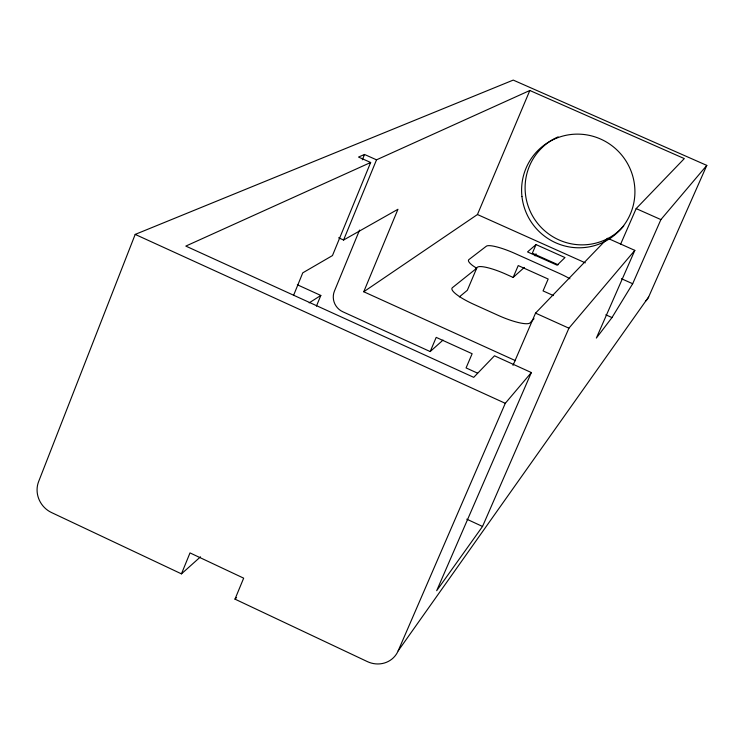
<?xml version="1.0" encoding="UTF-8"?>
<svg xmlns="http://www.w3.org/2000/svg" width="744" height="744" viewBox="0 0 744 744"><rect width="100%" height="100%" fill="white"/><g stroke="black" fill="none" stroke-linecap="round" stroke-linejoin="round"><path stroke-width="1.12" d="M181.452 573.866L190.008 552.904L243.669 578.162L234.983 599.134L367.313 661.583A24.208 22.757 40.8 0 0 398.152 650.888L648.638 296.977L706.8 165.4L513.23 80.092L135.194 234.407L38.604 481.638A23.799 22.097 54.3 0 0 51.485 512.532L181.452 573.866L200.508 556.837M293.582 295.349L302.762 272.843L332.466 255.573L370.652 162.49L358.524 157.058L364.514 154.464L376.52 159.83L529.83 90.489L684.313 158.593L636.167 208.599L620.543 244.348M362.328 159.811L364.514 154.464M316.423 306.156L320.822 295.452L297.358 284.775M338.622 237.792L343.579 240.033L376.52 159.83M359.557 230.082L334.428 291.099A15.801 15.196 55.3 0 0 342.779 311.755L430.19 351.568L443.024 340.092M515.518 360.682L363.751 291.76L397.947 209.278L343.579 240.033M363.751 291.76L477.443 214.532L529.83 90.489M430.19 351.568L436.198 337.376L472.142 353.726L466.07 367.917L477.611 373.172M569.923 278.786A26.71 5.134 23.3 0 0 559.237 273.355L514.848 253.425A26.645 5.115 23.1 0 0 486.362 246.199L468.925 259.572A27.714 5.534 23.1 0 0 472.756 265.645L476.671 268.268L467.334 290.281L459.383 296.884M475.676 268.612L477.453 267.198A26.589 5.348 23.1 0 1 505.966 274.211L513.137 277.428L518.224 265.571L548.179 279.037L543.055 290.904L550.244 294.14A26.654 5.366 23.4 0 1 553.341 295.591M536.033 244.59L527.533 251.918L557.116 265.19L564.984 257.563L536.033 244.59L532.341 253.202L558.167 264.79M535.131 255.88L536.015 253.825M512.997 365.351L535.55 313.122L607.634 238.238L634.827 250.375L596.344 338.083L611.977 317.576L632.679 283.734L660.895 219.592L706.8 165.4M398.152 650.888L505.288 403.313L531.346 372.549L494.472 355.799L473.733 377.338L185.814 246.087L370.652 162.49M531.346 372.549L436.672 590.708L482.531 526.464L568.918 328.188L634.827 250.375M534.043 318.702L530.146 322.803A29.565 6.296 23.2 0 1 498.275 315.409L473.872 304.37A29.527 6.287 23.1 0 1 452.417 287.668L476.671 268.268M234.983 599.134L236.592 597.516M513.137 277.428L524.334 267.431M309.178 302.864L320.822 295.452M636.167 208.599L660.895 219.592M621.426 278.693L632.679 283.734M477.443 214.532L585.314 262.846M605.83 314.805L611.977 317.576M535.55 313.122L568.918 328.188M135.194 234.407L505.288 403.313M466.758 519.163L482.531 526.464M648.638 296.977A12.583 12.341 33.5 0 1 645.448 301.274M623.77 225.944A56.637 55.874 51.2 0 1 536.257 221.61A56.637 55.874 51.2 0 1 558.13 136.868M521.953 196.555A57.149 56.349 51.2 0 0 611.921 237.141A57.149 56.349 51.2 0 0 600.919 139.184A57.149 56.349 51.2 0 0 521.953 196.555"/></g></svg>
